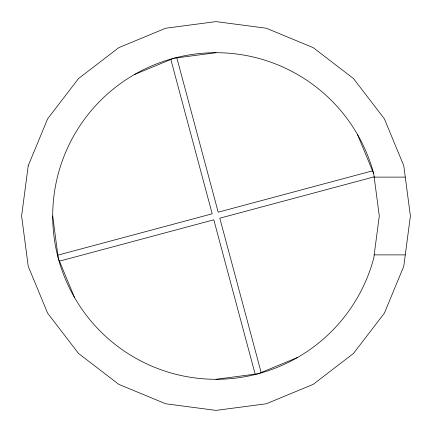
<?xml version="1.0" encoding="UTF-8"?>
<svg xmlns="http://www.w3.org/2000/svg" width="432" height="432" viewBox="0 0 432 432"><rect width="100%" height="100%" fill="white"/><g stroke="black" fill="none" stroke-linecap="round" stroke-linejoin="round"><path stroke-width="0.65" d="M134.352 74.579L173.734 58.266L216 52.704M297.648 357.421L258.266 373.734L216 379.296M57.861 255.155L212.193 213.802L170.84 59.47M372.53 170.84L218.198 212.193L176.845 57.861M59.47 261.16L213.802 219.807L255.155 374.139M374.139 176.845L219.807 218.198L261.16 372.53M374.177 177.12L405.281 177.12M374.177 254.88L405.281 254.88M357.421 134.352L373.734 173.734L379.296 216L373.734 258.266A163.296 163.296 0 0 1 122.337 349.763A163.296 163.296 0 0 1 122.337 82.237A163.296 163.296 0 0 1 373.734 173.734M74.579 297.648L58.266 258.266L52.704 216M28.226 165.688L21.6 216L28.226 266.312L47.644 313.2L78.538 353.462L118.8 384.356L165.688 403.774L216 410.4L266.312 403.774L313.2 384.356L353.462 353.462L384.356 313.2L403.774 266.312L410.4 216L403.774 165.688L384.356 118.8L353.462 78.538L313.2 47.644L266.312 28.226L216 21.6L165.688 28.226L118.8 47.644L78.538 78.538L47.644 118.8L28.226 165.688"/></g></svg>
